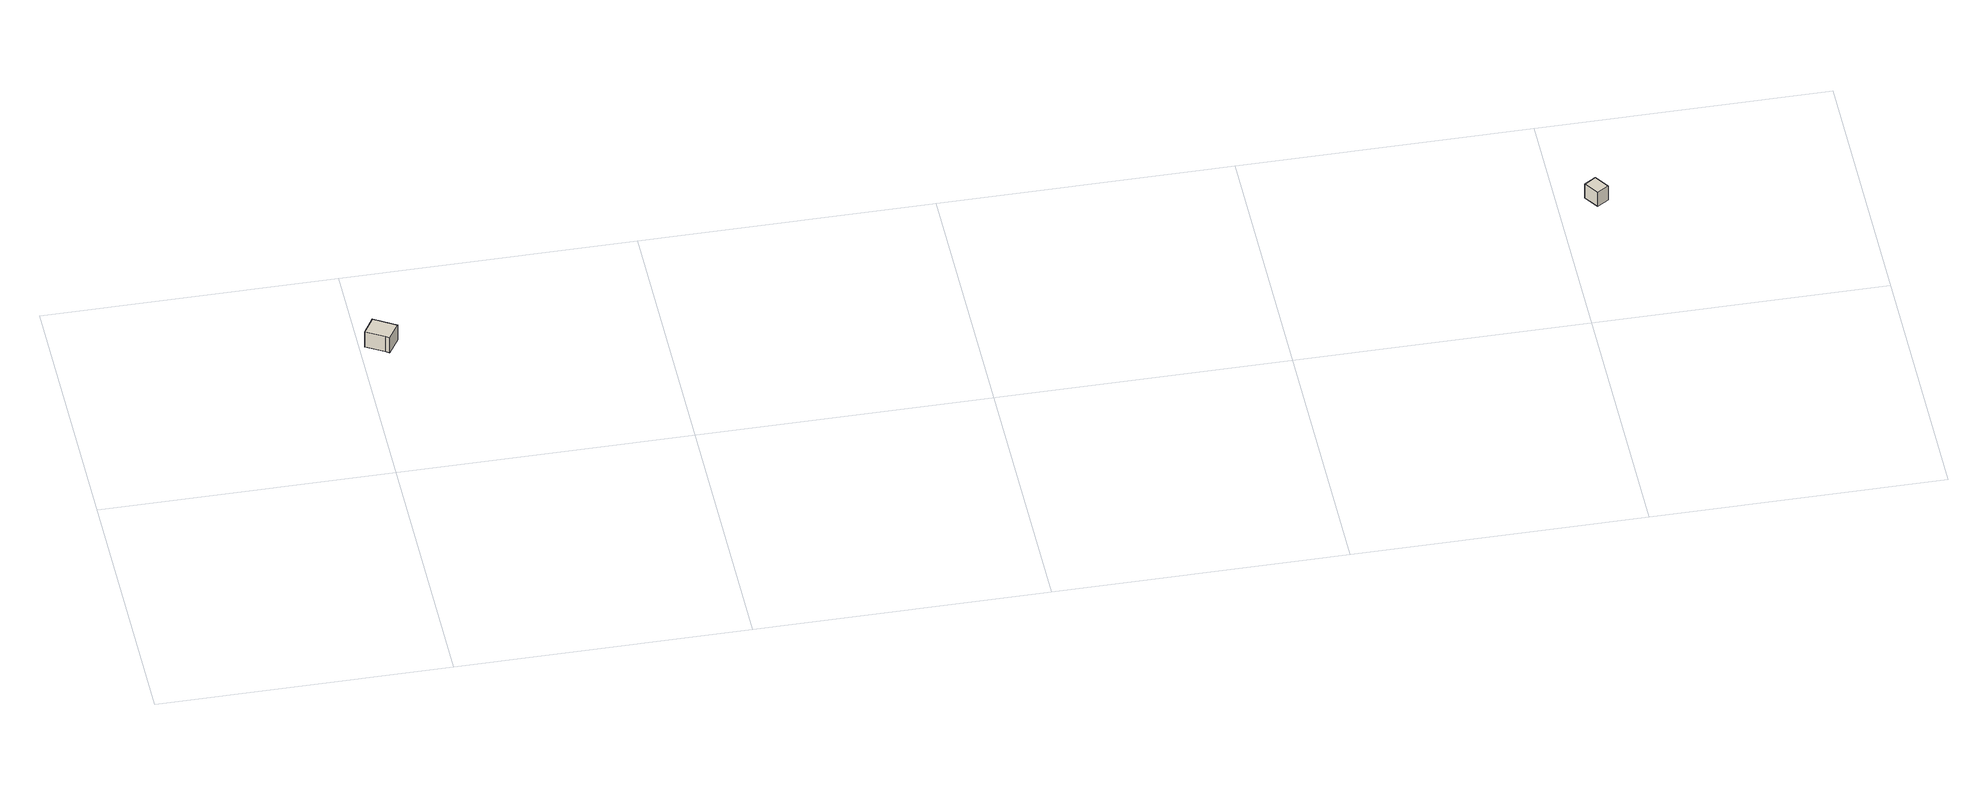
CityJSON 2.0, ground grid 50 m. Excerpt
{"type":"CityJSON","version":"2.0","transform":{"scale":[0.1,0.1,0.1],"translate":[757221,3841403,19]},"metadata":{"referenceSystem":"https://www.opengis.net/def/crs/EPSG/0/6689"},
"CityObjects":{
"building1":{"type":"Building","attributes":{"class":"3001","usage":"461","measuredHeight":3.4,"BuildingDetailAttribute.totalFloorArea":-9999,"BuildingDetailAttribute.buildingFootprintArea":-9999,"BuildingDetailAttribute.buildingStructureType":"611","BuildingDetailAttribute.buildingStructureOrgType":"28","BuildingDetailAttribute.orgUsage":"Null","BuildingDetailAttribute.surveyYear":"0001","BuildingIDAttribute.prefecture":"32","BuildingIDAttribute.city":"32204"},"geometry":[{"type":"Solid","lod":"1","boundaries":[[[[0,1,2,3,4]],[[3,5,6,4]],[[2,7,5,3]],[[1,8,7,2]],[[0,9,8,1]],[[4,6,9,0]],[[5,7,8,9,6]]]]}]},
"building2":{"type":"Building","attributes":{"class":"3001","usage":"461","measuredHeight":-9999,"BuildingDetailAttribute.totalFloorArea":-9999,"BuildingDetailAttribute.buildingFootprintArea":-9999,"BuildingDetailAttribute.buildingStructureType":"611","BuildingDetailAttribute.buildingStructureOrgType":"28","BuildingDetailAttribute.orgUsage":"Null","BuildingDetailAttribute.surveyYear":"0001","BuildingIDAttribute.prefecture":"32","BuildingIDAttribute.city":"32204"},"geometry":[{"type":"Solid","lod":"1","boundaries":[[[[10,11,12,13]],[[12,14,15,13]],[[11,16,14,12]],[[10,17,16,11]],[[13,15,17,10]],[[14,16,17,15]]]]}]}
},
"vertices":[
[40,304,6],[9,322,6],[28,352,6],[66,329,6],[47,299,6],[66,329,38],[47,299,38],[28,352,38],[9,322,38],[40,304,38],
[1995,34,248],[2015,48,248],[2032,22,248],[2012,9,248],[2032,22,278],[2012,9,278],[2015,48,278],[1995,34,278]
]}
